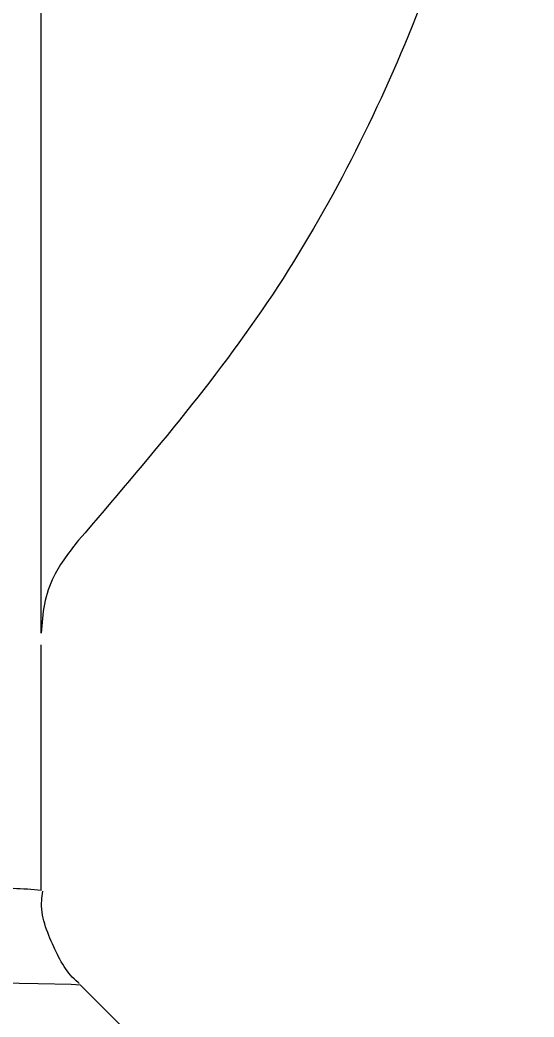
# Model space of a CAD drawing. Header units: millimetres. Extents: x 2003 to 4439, y 563 to 2285.
# Drawn here: x 2896.3 to 2903.98, y 720.84 to 735.73 of the extents above; entities that cross this region are included whole.
import ezdxf

# ---------------------------------------------------------------- set-up
doc = ezdxf.new("R2010")
doc.units = ezdxf.units.MM

msp = doc.modelspace()

# ---------------------------------------------------------------- linework, layer by layer
at = {"color": 7, "linetype": 'Continuous', "lineweight": 25}
for p, q in [((2896.62, 726.571), (2896.62, 755.877)), ((2896.62, 722.727), (2896.62, 726.396)), ((2898.621, 719.898), (2897.206, 721.313))]:
    msp.add_line(p, q, dxfattribs=at)
at = {"color": 7, "linetype": 'Continuous', "lineweight": 25, "flags": 128}
msp.add_lwpolyline([(2897.206, 721.313), (2897.067, 721.323), (2896.571, 721.334), (2895.719, 721.345), (2894.514, 721.356), (2892.962, 721.367), (2891.07, 721.378), (2888.847, 721.388), (2886.302, 721.398), (2883.448, 721.408), (2880.298, 721.417)], dxfattribs=at)
at = {"color": 7, "linetype": 'Continuous', "lineweight": 25}
msp.add_arc((2896.025, 716.692), 6.064, 84.3642, 92.3073, dxfattribs=at)
msp.add_open_spline([(2903.981, 744.898), (2903.895, 743.339), (2903.724, 740.22), (2902.336, 735.722), (2900.228, 731.514), (2898.194, 729.143), (2897.177, 727.958)], degree=3, dxfattribs=at)
for points, knots in [([(2897.177, 727.958), (2897.041, 727.785), (2896.814, 727.497), (2896.648, 727.006), (2896.629, 726.716), (2896.62, 726.571)], [0, 0, 0, 0, 0.429758, 0.714796, 1, 1, 1, 1]), ([(2897.188, 721.336), (2897.182, 721.341), (2897.008, 721.477), (2896.785, 721.901), (2896.592, 722.387), (2896.636, 722.67), (2896.643, 722.716)], [0, 0, 0, 0, 0.017313, 0.441285, 0.909661, 1, 1, 1, 1])]:
    msp.add_open_spline(points, degree=3, knots=knots, dxfattribs=at)

doc.saveas('drawing.dxf')
